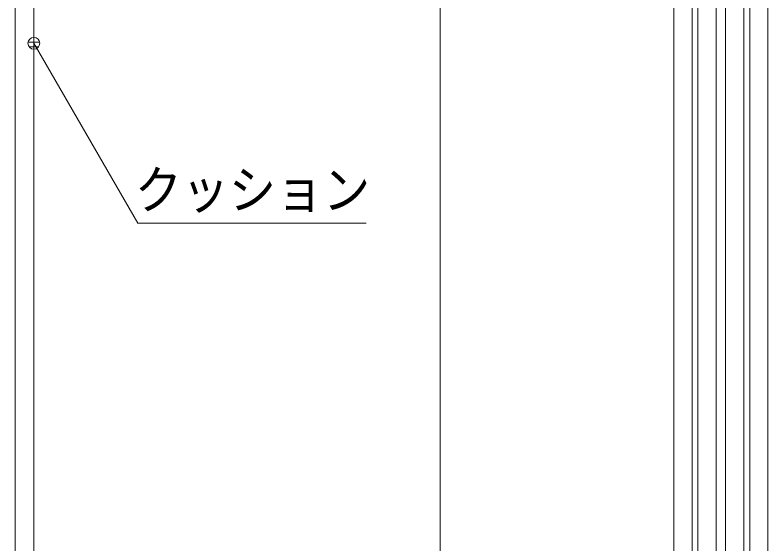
# Model space of a CAD drawing. Units: millimetres, scale not verified. Extents: x -6062 to 6062, y -3045 to 3045.
# Drawn here: x -886 to -246, y -542 to -93 of the extents above; entities that cross this region are included whole.
import ezdxf
from ezdxf.enums import TextEntityAlignment as Align

# ---------------------------------------------------------------- set-up
doc = ezdxf.new("R2010")
doc.units = ezdxf.units.MM
doc.header["$LTSCALE"] = 20
for name, color, linetype, lineweight in [('0-0_2寸法-1', 7, 'Continuous', 9), ('0-3_2寸法-3', 7, 'Continuous', 9), ('0-4_3一般', 7, 'Continuous', 9)]:
    doc.layers.add(name, color=color, linetype=linetype, lineweight=lineweight)
doc.styles.add('ＭＳ ゴシック', font='')
doc.styles.get('ＭＳ ゴシック').set_extended_font_data('MS Gothic')

# ---------------------------------------------------------------- blocks, each defined once
blk = doc.blocks.new('グループ-3')
at = {"layer": '0-4_3一般'}
blk.add_lwpolyline([(29229.3, 6100), (29949.3, 6100), (29949.3, -39680), (29229.3, -39680)], close=True, dxfattribs=at)
blk = doc.blocks.new('グループ-9')
at = {"layer": '0-4_3一般'}
for p, q in [((30109.3, -40000), (30109.3, 6840)), ((30829.3, 6840), (30829.3, -40000))]:
    blk.add_line(p, q, dxfattribs=at)
blk = doc.blocks.new('グループ-12')
at = {"layer": '0-4_3一般'}
for p, q in [((30419.3, -39120), (30419.3, 5960)), ((30519.3, 5960), (30519.3, -39120))]:
    blk.add_line(p, q, dxfattribs=at)
blk = doc.blocks.new('グループ-22')
at = {"layer": '0-4_3一般'}
blk.add_lwpolyline([(29639.3, 5620), (29639.3, -39220), (29539.3, -39220), (29539.3, 5620)], close=True, dxfattribs=at)
blk = doc.blocks.new('グループ-25')
at = {"layer": '0-4_3一般'}
for name in ['グループ-9', 'グループ-3', 'グループ-12', 'グループ-22']:
    blk.add_blockref(name, (0, 0), dxfattribs=at)
blk = doc.blocks.new('グループ-26')
at = {"layer": '0-4_3一般'}
blk.add_blockref('グループ-25', (0, 0), dxfattribs=at)
blk = doc.blocks.new('グループ-61')
at = {"layer": '0-4_3一般'}
blk.add_line((18360, 6840), (18360, -40000), dxfattribs=at)
blk = doc.blocks.new('グループ-62')
at = {"layer": '0-4_3一般'}
for p, q in [((18360, 7000), (18360, -40000)), ((18040, 6840), (18040, -40000))]:
    blk.add_line(p, q, dxfattribs=at)
blk = doc.blocks.new('グループ-63')
at = {"layer": '0-4_3一般'}
for name in ['グループ-61', 'グループ-62']:
    blk.add_blockref(name, (0, 0), dxfattribs=at)

msp = doc.modelspace()

# ---------------------------------------------------------------- linework, layer by layer
at = {"layer": '0-0_2寸法-1'}
msp.add_line((-524.54, 292.29), (-524.54, -1974.29), dxfattribs=at)
at = {"layer": '0-3_2寸法-3'}
for p, q in [((-869.33, -111.62), (-869.67, -111.62)), ((-869.33, -111.62), (-869.67, -111.62)), ((-864.61, -115.62), (-874.39, -115.62)), ((-865.5, -119.62), (-873.5, -119.62))]:
    msp.add_line(p, q, dxfattribs=at)
msp.add_lwpolyline([(-587.18, -269.45), (-781.26, -269.45), (-869.5, -116.61)], dxfattribs=at)
msp.add_circle((-869.5, -116.61), 5.01, dxfattribs=at)
msp.add_circle((-869.5, -116.61), 5.01, dxfattribs=at)

# ---------------------------------------------------------------- block references
at = {"layer": '0-4_3一般', "xscale": 0.05, "yscale": 0.05}
for name in ['グループ-63', 'グループ-26']:
    msp.add_blockref(name, (-1787.5, 0), dxfattribs=at)

# ---------------------------------------------------------------- texts
at = {"layer": '0-3_2寸法-3', "style": 'ＭＳ ゴシック', "width": 0.9}
msp.add_text('クッション', height=32.55, dxfattribs=at).set_placement((-783.76, -267.05), align=Align.BOTTOM_LEFT)

doc.saveas('drawing.dxf')
